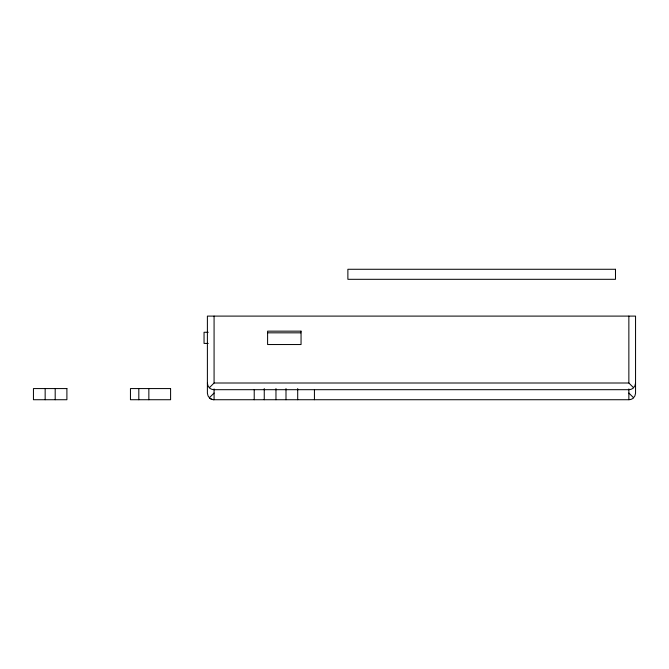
<?xml version="1.0" encoding="UTF-8"?>
<svg xmlns="http://www.w3.org/2000/svg" width="669" height="669" viewBox="0 0 669 669"><rect width="100%" height="100%" fill="white"/><g stroke="black" fill="none" stroke-linecap="round" stroke-linejoin="round"><path stroke-width="1" d="M635.55 383.036L634.923 385.829L633.192 388.095A11.967 8.463 -90 0 1 628.86 389.642M628.86 399.677A11.967 8.463 -90 0 0 633.175 398.189L634.889 395.931L635.55 393.247L635.55 316.103L207.39 316.103L207.39 393.247L208.067 395.964L209.773 398.155A11.967 8.463 90 0 0 214.08 399.677A11.967 8.463 -90 0 1 209.765 398.189M214.08 389.642A11.967 8.463 -90 0 1 209.765 388.154L209.347 387.736L214.08 383.002L214.08 316.103M209.347 397.771L214.08 393.038M208.226 332.267L204.045 332.267L204.045 343.423L208.226 343.423M267.759 332.828L300.891 332.828M214.08 383.002L628.86 383.002L633.593 387.736M214.08 389.692L628.86 389.692M628.86 393.038L633.593 397.771M209.347 387.736L207.917 385.612L207.39 383.036M628.86 316.103L628.86 383.002M628.86 388.923L628.86 399.728L214.08 399.728L214.08 388.923M314.43 389.692L314.43 399.728M297.705 388.572L297.705 399.728M285.998 388.572L285.998 399.728M275.963 388.572L275.963 399.728M264.255 388.572L264.255 399.728M254.22 389.692L254.22 399.728M148.853 388.572L148.853 399.728M138.817 388.572L138.817 399.728M55.193 388.572L55.193 399.728M45.158 388.572L45.158 399.728M615.48 269.273L347.88 269.273L347.88 279.308L615.48 279.308L615.48 269.273M301.05 331.155L267.6 331.155L267.6 344.535L301.05 344.535L301.05 331.155M66.9 388.572L33.45 388.572L33.45 399.728L66.9 399.728L66.9 388.572M170.595 388.572L130.455 388.572L130.455 399.728L170.595 399.728L170.595 388.572"/></g></svg>
